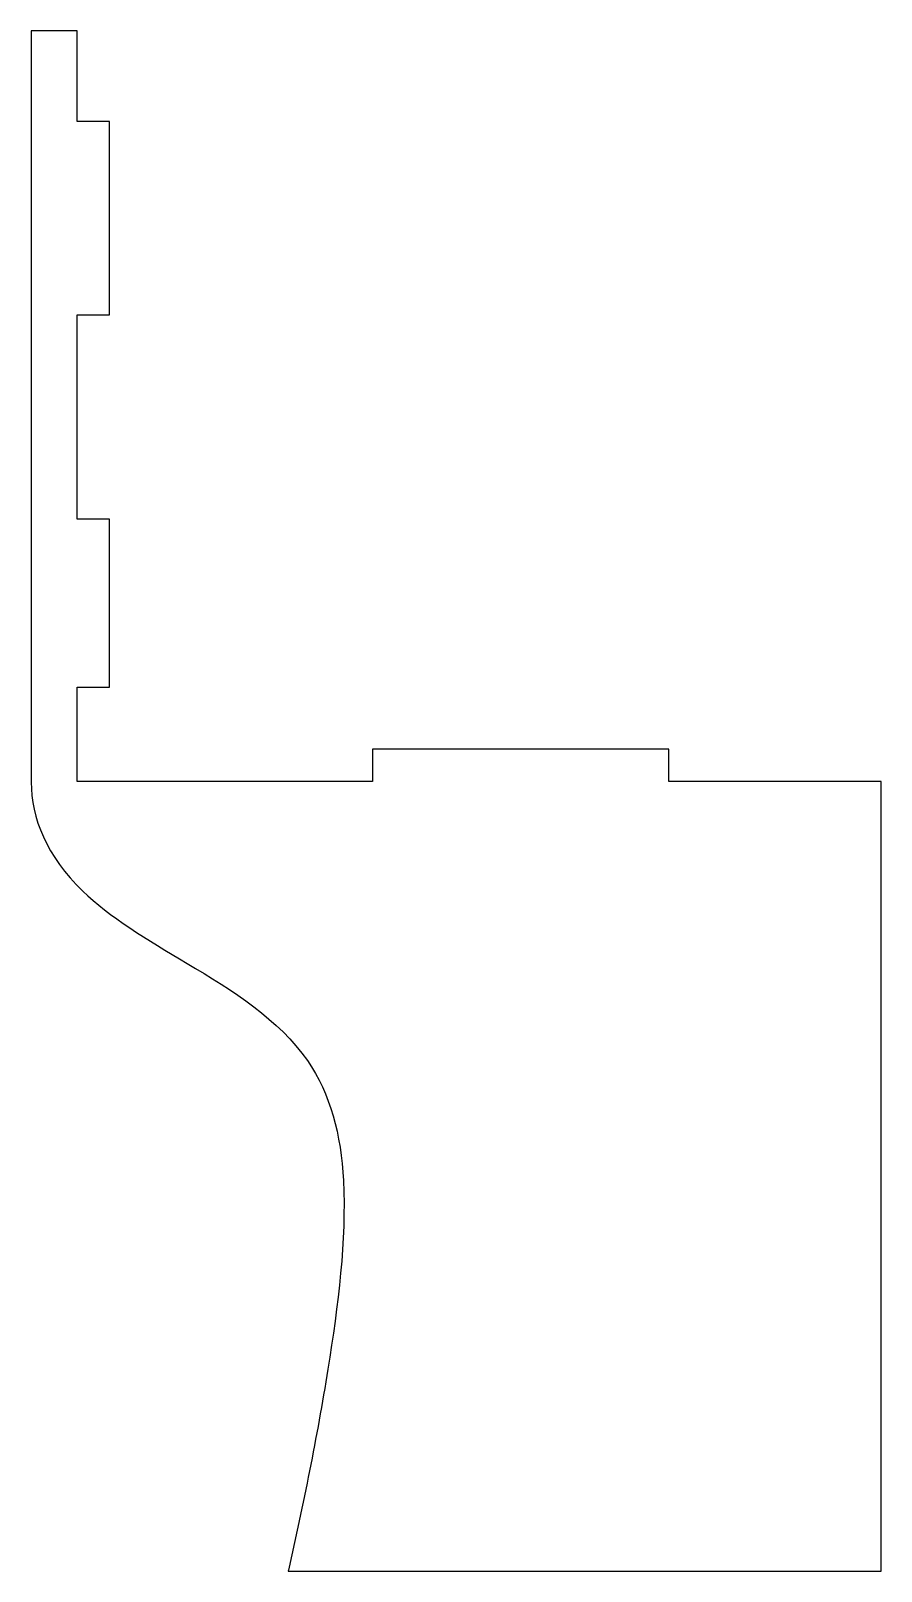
# Model space of a CAD drawing. Header units: millimetres. Extents: x -14.4 to 14.4, y -26.1 to 26.1.
import ezdxf

# ---------------------------------------------------------------- set-up
doc = ezdxf.new("R2010")
doc.units = ezdxf.units.MM
doc.layers.get('0').update_dxf_attribs({"linetype": 'CONTINUOUS'})

msp = doc.modelspace()

# ---------------------------------------------------------------- linework, layer by layer
for p, q in [((-12.86, 26.116), (-14.41, 26.116)), ((-14.41, 26.116), (-14.41, 0.637)), ((-12.86, 23.039), (-12.86, 26.116)), ((-11.76, 23.039), (-12.86, 23.039)), ((-11.76, 16.484), (-11.76, 23.039)), ((-12.86, 9.558), (-12.86, 16.484)), ((-12.86, 16.484), (-11.76, 16.484)), ((-11.76, 9.558), (-12.86, 9.558)), ((-11.76, 3.862), (-11.76, 9.558)), ((-12.86, 0.661), (-12.86, 3.862)), ((-12.86, 3.862), (-11.76, 3.862)), ((7.214, 1.761), (-2.836, 1.761)), ((-2.836, 1.761), (-2.836, 0.661)), ((7.214, 0.661), (7.214, 1.761)), ((-2.836, 0.661), (-12.86, 0.661)), ((14.413, 0.661), (7.214, 0.661)), ((14.413, -26.116), (14.413, 0.661)), ((-5.7, -26.116), (14.413, -26.116))]:
    msp.add_line(p, q)
msp.add_open_spline([(-14.41, 0.637), (-14.427, -0.566), (-13.888, -1.874), (-12.663, -3.058), (-11.768, -3.923), (-10.486, -4.7), (-9.128, -5.505), (-7.582, -6.422), (-6.007, -7.418), (-5.046, -8.803), (-4.265, -9.928), (-3.905, -11.323), (-3.825, -12.868), (-3.722, -14.885), (-4.004, -17.094), (-4.353, -19.267), (-4.724, -21.578), (-5.188, -23.862), (-5.693, -26.085), (-5.695, -26.096), (-5.697, -26.106), (-5.7, -26.116)], degree=3, knots=[0, 0, 0, 0, 0.197722, 0.197722, 0.197722, 0.342181, 0.342181, 0.342181, 0.506636, 0.506636, 0.506636, 0.640227, 0.640227, 0.640227, 0.814578, 0.814578, 0.814578, 1, 1, 1, 1.000849, 1.000849, 1.000849, 1.000849])

doc.saveas('drawing.dxf')
